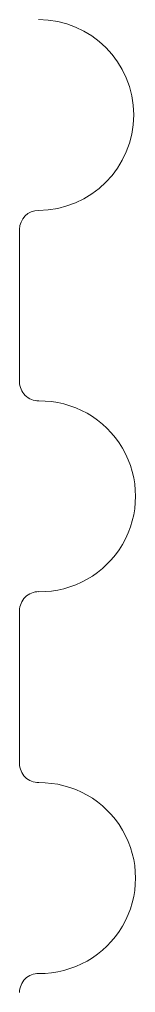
# Model space of a CAD drawing. Header units: millimetres. Extents: x 0 to 6709, y 0 to 2428.
# Drawn here: x 6708.1 to 6709.32, y 626.44 to 636.64 of the extents above.
import ezdxf

# ---------------------------------------------------------------- set-up
doc = ezdxf.new("R2010")
doc.units = ezdxf.units.MM

msp = doc.modelspace()

# ---------------------------------------------------------------- linework, layer by layer
at = {"color": 7, "linetype": 'Continuous', "lineweight": 15}
for p, q in [((6708.102, 634.436), (6708.102, 632.84)), ((6708.102, 630.441), (6708.102, 628.84))]:
    msp.add_line(p, q, dxfattribs=at)
for centre, radius, start, end in [((6708.297, 635.636), 1, 270.2387, 89.7613), ((6708.302, 634.436), 0.2, 90.2387, 180), ((6708.302, 632.84), 0.2, 180, 270.6415), ((6708.315, 631.64), 1, 269.3585, 90.6415), ((6708.302, 630.441), 0.2, 89.3585, 180), ((6708.302, 628.84), 0.2, 180, 270.6415), ((6708.315, 627.64), 1, 269.3585, 90.6415), ((6708.302, 626.441), 0.2, 89.3585, 180)]:
    msp.add_arc(centre, radius, start, end, dxfattribs=at)

doc.saveas('drawing.dxf')
